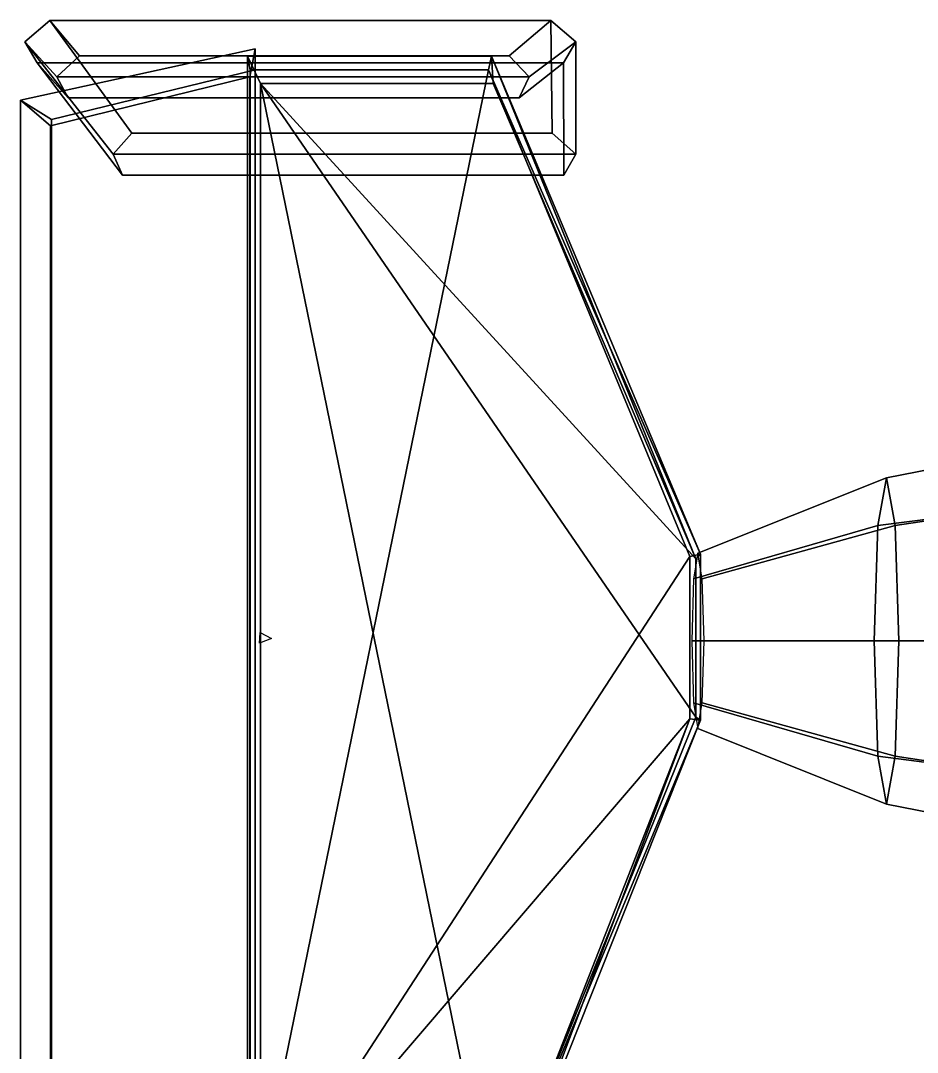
# Model space of a CAD drawing. Header units: metres. Extents: x -60 to 33, y -69 to 68.
# Drawn here: x -59.98 to -25.9, y -15.64 to 23.58 of the extents above; entities that cross this region are included whole.
import ezdxf

# ---------------------------------------------------------------- set-up
doc = ezdxf.new("R2010")
doc.units = ezdxf.units.M

msp = doc.modelspace()

# ---------------------------------------------------------------- linework, layer by layer
at = {"layer": 'CharnProf', "color": 14}
msp.add_3dface([(-50.907833, -0.085452, 12.779554), (-50.876755, 0.325689, 12.776493), (-50.443951, 0.098747, 12.733866)], dxfattribs=at)
at = {"layer": 'FuselageArriere', "color": 12}
for points in [[(-23, 7.000001, 10), (-27.075008, 6.199999, 10.289968), (-27.403582, 4.384061, 6.953968), (-23, 4.949748, 5.867553)], [(-23, 4.949748, 14.132447), (-26.746441, 4.384061, 13.625972), (-27.075008, 6.199999, 10.289968), (-23, 7.000001, 10)], [(-27.075008, 6.199999, 10.289968), (-34.240334, 3.332906, 10.995697), (-34.406673, 2.35672, 9.306812), (-27.403582, 4.384061, 6.953968)], [(-26.746441, 4.384061, 13.625972), (-34.073994, 2.35672, 12.684581), (-34.240334, 3.332906, 10.995697), (-27.075008, 6.199999, 10.289968)], [(-23, 4.949748, 5.867553), (-27.403582, 4.384061, 6.953968), (-27.539675, 0, 5.57215), (-23.000002, 0, 4.155837)], [(-23, 0, 15.844164), (-26.610342, 0, 15.007788), (-26.746441, 4.384061, 13.625972), (-23, 4.949748, 14.132447)], [(-27.403582, 4.384061, 6.953968), (-34.406673, 2.35672, 9.306812), (-34.475578, 0, 8.607254), (-27.539675, 0, 5.57215)], [(-26.610342, 0, 15.007788), (-34.005096, 0, 13.38414), (-34.073994, 2.35672, 12.684581), (-26.746441, 4.384061, 13.625972)], [(-27.539675, 0, 5.57215), (-34.475578, 0, 8.607254), (-34.406673, -2.35672, 9.306812), (-27.403582, -4.384061, 6.953968)], [(-26.746441, -4.384061, 13.625972), (-34.073994, -2.35672, 12.684581), (-34.005096, 0, 13.38414), (-26.610342, 0, 15.007788)], [(-23.000002, 0, 4.155837), (-27.539675, 0, 5.57215), (-27.403582, -4.384061, 6.953968), (-23, -4.949748, 5.867553)], [(-23, -4.949748, 14.132447), (-26.746441, -4.384061, 13.625972), (-26.610342, 0, 15.007788), (-23, 0, 15.844164)], [(-27.403582, -4.384061, 6.953968), (-34.406673, -2.35672, 9.306812), (-34.240334, -3.332906, 10.995697), (-27.075008, -6.199999, 10.289968)], [(-27.075008, -6.199999, 10.289968), (-34.240334, -3.332906, 10.995697), (-34.073994, -2.35672, 12.684581), (-26.746441, -4.384061, 13.625972)], [(-23, -4.949748, 5.867553), (-27.403582, -4.384061, 6.953968), (-27.075008, -6.199999, 10.289968), (-23, -7.000001, 10)], [(-23, -7.000001, 10), (-27.075008, -6.199999, 10.289968), (-26.746441, -4.384061, 13.625972), (-23, -4.949748, 14.132447)]]:
    msp.add_3dface(points, dxfattribs=at)
at = {"layer": 'GouvD', "color": 11}
for points in [[(-58.599903, 21.444765, 6.905227), (-57.73951, 22.246353, 7.624358), (-58.868149, 23.582338, 13.592292), (-59.825722, 22.780748, 13.629185)], [(-59.825722, 22.780748, 13.629185), (-58.868149, 23.582338, 13.592292), (-55.759552, 19.307192, 27.727083), (-56.463116, 18.505606, 28.60025)], [(-57.73951, 22.246353, 7.624358), (-41.420094, 22.246353, 6.017023), (-39.828819, 23.582338, 11.717071), (-58.868149, 23.582338, 13.592292)], [(-39.828819, 23.582338, 11.717071), (-39.780117, 19.307192, 26.153233), (-55.759552, 19.307192, 27.727083), (-58.868149, 23.582338, 13.592292)], [(-41.420094, 22.246353, 6.017023), (-40.648537, 21.444765, 5.13716), (-38.882458, 22.780748, 11.566441), (-39.828819, 23.582338, 11.717071)], [(-39.828819, 23.582338, 11.717071), (-38.882458, 22.780748, 11.566441), (-38.885731, 18.505606, 26.869019), (-39.780117, 19.307192, 26.153233)], [(-58.169716, 20.643175, 7.264791), (-58.599903, 21.444765, 6.905227), (-59.825722, 22.780748, 13.629185), (-59.346935, 21.97916, 13.610738)], [(-59.346935, 21.97916, 13.610738), (-59.825722, 22.780748, 13.629185), (-56.463116, 18.505606, 28.60025), (-56.11134, 17.704016, 28.163668)], [(-39.355637, 21.97916, 11.641755), (-38.882458, 22.780748, 11.566441), (-40.648537, 21.444765, 5.13716), (-41.034313, 20.643175, 5.577092)], [(-39.33292, 17.704016, 26.511126), (-38.885731, 18.505606, 26.869019), (-38.882458, 22.780748, 11.566441), (-39.355637, 21.97916, 11.641755)], [(-39.355637, 21.97916, 11.641755), (-59.346935, 21.97916, 13.610738), (-56.11134, 17.704016, 28.163668), (-39.33292, 17.704016, 26.511126)], [(-39.355637, 21.97916, 11.641755), (-41.034313, 20.643175, 5.577092), (-58.169716, 20.643175, 7.264791), (-59.346935, 21.97916, 13.610738)], [(-41.420094, 22.246353, 6.017023), (-57.73951, 22.246353, 7.624358), (-58.599903, 21.444765, 6.905227), (-40.648537, 21.444765, 5.13716)], [(-41.034313, 20.643175, 5.577092), (-40.648537, 21.444765, 5.13716), (-58.599903, 21.444765, 6.905227), (-58.169716, 20.643175, 7.264791)], [(-55.759552, 19.307192, 27.727083), (-39.780117, 19.307192, 26.153233), (-38.885731, 18.505606, 26.869019), (-56.463116, 18.505606, 28.60025)], [(-56.11134, 17.704016, 28.163668), (-56.463116, 18.505606, 28.60025), (-38.885731, 18.505606, 26.869019), (-39.33292, 17.704016, 26.511126)]]:
    msp.add_3dface(points, dxfattribs=at)
at = {"layer": 'Queue', "color": 10}
for points in [[(-51.258949, 21.711956, 11.809298), (-42.19915, 21.711956, 10.91698), (-42.086082, 22.225882, 11.910682), (-51.356571, 22.225882, 12.823752)], [(-51.258949, -22.485731, 11.809298), (-51.258949, 21.711956, 11.809298), (-51.356571, 22.225882, 12.823752), (-51.356571, -22.999655, 12.823752)], [(-51.356571, 22.225882, 12.823752), (-42.086082, 22.225882, 11.910682), (-42.018162, 21.198032, 12.908832), (-50.867264, 21.198032, 13.780398)], [(-51.356571, -22.999655, 12.823752), (-51.356571, 22.225882, 12.823752), (-50.867264, 21.198032, 13.780398), (-50.867264, -21.971804, 13.780398)], [(-42.19915, 21.711956, 10.91698), (-34.139946, 3.294263, 11.128053), (-42.086082, 22.225882, 11.910682)], [(-42.086082, 22.225882, 11.910682), (-34.139946, 3.294263, 11.128053), (-34.321377, 3.126938, 13.297354)], [(-42.086082, 22.225882, 11.910682), (-34.321377, 3.126938, 13.297354), (-42.018162, 21.198032, 12.908832)], [(-51.258949, -22.485731, 11.809298), (-34.545456, 3.210601, 9.01656), (-42.19915, 21.711956, 10.91698)], [(-51.258949, -22.485731, 11.809298), (-42.19915, 21.711956, 10.91698), (-51.258949, 21.711956, 11.809298)], [(-42.19915, 21.711956, 10.91698), (-34.545456, 3.210601, 9.01656), (-34.139946, 3.294263, 11.128053)], [(-50.867264, 21.198032, 13.780398), (-42.018162, 21.198032, 12.908832), (-34.321377, 3.126938, 13.297354)], [(-50.867264, 21.198032, 13.780398), (-34.321377, 3.126938, 13.297354), (-34.321377, -2.89676, 13.297354)], [(-50.867264, 21.198032, 13.780398), (-34.321377, -2.89676, 13.297354), (-42.018162, -21.971804, 12.908832)], [(-50.867264, 21.198032, 13.780398), (-42.018162, -21.971804, 12.908832), (-50.867264, -21.971804, 13.780398)], [(-51.258949, -22.485731, 11.809298), (-34.545456, -2.956518, 9.01656), (-34.545456, 3.210601, 9.01656)], [(-34.545456, 3.210601, 9.01656), (-34.545456, -2.956518, 9.01656), (-34.139946, -3.016277, 11.128053), (-34.139946, 3.294263, 11.128053)], [(-34.139946, 3.294263, 11.128053), (-34.139946, -3.016277, 11.128053), (-34.321377, -2.89676, 13.297354), (-34.321377, 3.126938, 13.297354)], [(-51.258949, -22.485731, 11.809298), (-42.19915, -22.485731, 10.91698), (-34.545456, -2.956518, 9.01656)], [(-34.545456, -2.956518, 9.01656), (-42.19915, -22.485731, 10.91698), (-42.086082, -22.999655, 11.910682)], [(-34.545456, -2.956518, 9.01656), (-42.086082, -22.999655, 11.910682), (-34.139946, -3.016277, 11.128053)], [(-34.139946, -3.016277, 11.128053), (-42.086082, -22.999655, 11.910682), (-42.018162, -21.971804, 12.908832)], [(-34.139946, -3.016277, 11.128053), (-42.018162, -21.971804, 12.908832), (-34.321377, -2.89676, 13.297354)]]:
    msp.add_3dface(points, dxfattribs=at)
at = {"layer": 'VProf', "color": 13}
for points in [[(-51.062916, 21.711956, 13.799666), (-58.806889, 19.82926, 14.038663), (-59.98032, 20.561121, 13.731313), (-51.064167, 22.513544, 12.794953)], [(-51.064167, 22.513544, 12.794953), (-59.98032, 20.561121, 13.731313), (-58.848892, 19.585308, 13.281539), (-51.271595, 21.444765, 12.011511)], [(-51.064167, -22.375416, 12.794953), (-51.064167, 22.513544, 12.794953), (-51.271595, 21.444765, 12.011511), (-51.271595, -21.306633, 12.011511)], [(-51.062916, -21.573826, 13.799666), (-51.062916, 21.711956, 13.799666), (-51.064167, 22.513544, 12.794953), (-51.064167, -22.375416, 12.794953)], [(-58.806889, -19.691132, 14.038663), (-58.806889, 19.82926, 14.038663), (-51.062916, 21.711956, 13.799666), (-51.062916, -21.573826, 13.799666)], [(-51.271595, -21.306633, 12.011511), (-51.271595, 21.444765, 12.011511), (-58.848892, 19.585308, 13.281539), (-58.848892, -19.447182, 13.281539)], [(-58.806889, 19.82926, 14.038663), (-58.806889, -19.691132, 14.038663), (-59.98032, -20.422995, 13.731313), (-59.98032, 20.561121, 13.731313)], [(-59.98032, 20.561121, 13.731313), (-59.98032, -20.422995, 13.731313), (-58.848892, -19.447182, 13.281539), (-58.848892, 19.585308, 13.281539)]]:
    msp.add_3dface(points, dxfattribs=at)

doc.saveas('drawing.dxf')
